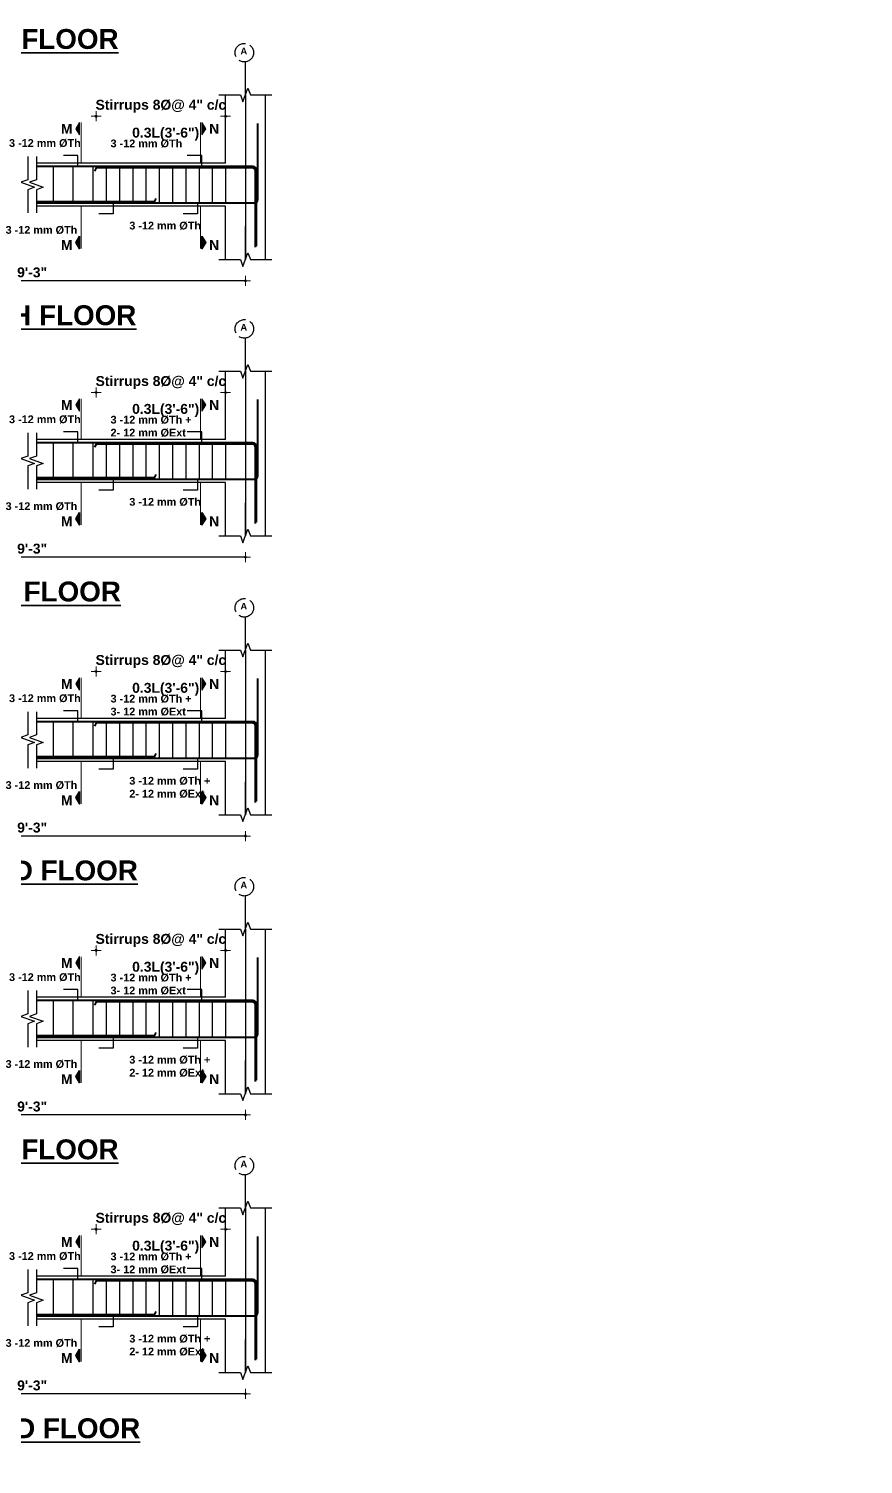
# Model space of a CAD drawing. Header units: inches. Extents: x -12073856 to 12321241, y -1226296 to 1319224.
# Drawn here: x 134777 to 135280, y 48743 to 49609 of the extents above; entities that cross this region are included whole.
import ezdxf
from ezdxf.enums import TextEntityAlignment as Align

# ---------------------------------------------------------------- set-up
doc = ezdxf.new("R2010")
doc.units = ezdxf.units.IN
doc.header["$MEASUREMENT"] = 0
doc.header["$PDMODE"] = 35
doc.linetypes.add('ACAD_ISO02W100', pattern=[15, 12, -3])
for name, color, linetype, lineweight in [('BAR', 5, 'Continuous', 40), ('Dimension', 130, 'Continuous', 9), ('Hatch', 9, 'Continuous', 9), ('HATCH1', 4, 'ACAD_ISO02W100', 13), ('TEXT', 255, 'Continuous', 35), ('Toilet', 7, 'Continuous', 25)]:
    doc.layers.add(name, color=color, linetype=linetype, lineweight=lineweight)
doc.layers.add('STIRRUP', color=10, linetype='Continuous')
doc.styles.add('1.8 str', font='times.ttf', dxfattribs={"width": 0.8, "height": 6})
doc.styles.add('ramon', font='arial.ttf')
doc.styles.add('STYLE1', font='arialbd.ttf')
doc.dimstyles.new('1.4', dxfattribs={"dimscale": 0, "dimtxt": 6, "dimasz": 0.5, "dimexe": 2, "dimexo": 9, "dimgap": 2, "dimtad": 1, "dimdec": 0, "dimlfac": 0.5, "dimzin": 3, "dimdsep": 46, "dimlunit": 4, "dimtxsty": '1.8 str', "dimblk": 'DIM', "dimcen": 3, "dimdle": 3, "dimse1": 1, "dimse2": 1, "dimclrd": 256, "dimclre": 256, "dimclrt": 7, "dimadec": 1, "dimazin": 2, "dimtfac": 1, "dimtdec": 0, "dimtix": 1, "dimtofl": 0, "dimtmove": 2, "dimatfit": 3, "dimldrblk": 'ARROW', "dimfxl": 2, "dimfrac": 2, "dimtolj": 2, "dimtzin": 0, "dimarcsym": 0})
doc.dimstyles.new('S8', dxfattribs={"dimtxt": 7, "dimasz": 2, "dimexe": 6, "dimexo": 18, "dimgap": 1.9375, "dimtad": 1, "dimdec": 1, "dimzin": 3, "dimdsep": 46, "dimlunit": 4, "dimtxsty": 'ramon', "dimblk": 'dot 2', "dimcen": 0.09375, "dimse1": 1, "dimse2": 1, "dimclrd": 1, "dimclre": 1, "dimclrt": 256, "dimadec": 0, "dimazin": 0, "dimtfac": 0.75, "dimtdec": 1, "dimtix": 1, "dimtmove": 1, "dimatfit": 3, "dimldrblk": 'DOT', "dimfxl": 1, "dimtolj": 1, "dimtzin": 0, "dimlwd": 9, "dimlwe": 9, "dimarcsym": 0})

# ---------------------------------------------------------------- blocks, each defined once
blk = doc.blocks.new('dot1')
at = {"layer": 'Hatch'}
h = blk.add_hatch(color=256, dxfattribs=at)
edge = h.paths.add_edge_path()
edge.add_arc((0, 0), 1, 0, 360)
for p, q in [((3, 0), (-3, 0)), ((0, 3), (0, -3))]:
    blk.add_line(p, q, dxfattribs=at)
blk.add_circle((0, 0), 1, dxfattribs=at)
blk = doc.blocks.new('dot 2')
at = {"layer": 'Hatch', "xscale": 0.5, "yscale": 0.5, "zscale": 0.5}
blk.add_blockref('dot1', (0, 0), dxfattribs=at)
blk = doc.blocks.new('*D2656')
at = {"layer": 'Defpoints', "color": 0, "transparency": 16777216}
for p in [(133863.05, 48784.54), (133880.38, 48784.54), (136417.36, 48745.54)]:
    blk.add_point(p, dxfattribs=at)
at = {"layer": 'Toilet', "color": 1, "lineweight": 9, "transparency": 16777216}
blk.add_line((133863.05, 48747.54), (133863.05, 48782.54), dxfattribs=at)
at = {"layer": 'Toilet', "color": 1, "lineweight": 9, "transparency": 16777216, "xscale": 2, "yscale": 2, "zscale": 2}
for p, rotation in [((133863.05, 48784.54), 90), ((133863.05, 48745.54), 270)]:
    blk.add_blockref('dot 2', p, dxfattribs=dict(at, rotation=rotation))
at = {"layer": 'Toilet', "transparency": 16777216, "insert": (133857.53, 48765.04), "char_height": 7, "attachment_point": 5, "rotation": 90, "style": 'ramon'}
blk.add_mtext('\\A1;3\'-3"', dxfattribs=at)
blk = doc.blocks.new('_Dot')
at = {"color": 0, "lineweight": -2}
blk.add_line((-0.5, 0), (-1, 0), dxfattribs=at)
at = {"color": 0, "const_width": 0.5}
blk.add_lwpolyline([(-0.25, 0, 1), (0.25, 0, 1)], format="xyb", close=True, dxfattribs=at)
blk = doc.blocks.new('DIM')
at = {"layer": 'Dimension'}
h = blk.add_hatch(color=256, dxfattribs=at)
h.paths.add_polyline_path([(0, 1.3), (0, 0), (1.3, 0, 0.414214)])
h.paths.add_polyline_path([(1.3, 0), (0, 0), (0, -1.3, 0.414214)])
h.paths.add_polyline_path([(0, 0), (-1.3, 0, 0.414214), (0, -1.3)])
h.paths.add_polyline_path([(0, 1.3, 0.414214), (-1.3, 0), (0, 0)])
for p, q in [((-6, 0), (6, 0)), ((0, 6), (0, -6))]:
    blk.add_line(p, q, dxfattribs=at)
blk.add_circle((0, 0), 1.28, dxfattribs=at)
blk = doc.blocks.new('*D2694')
at = {"layer": 'Defpoints', "color": 0, "ltscale": 10, "transparency": 16777216}
for p in [(134817.87, 48884.33), (134895.87, 48872.36), (134817.87, 48867.79)]:
    blk.add_point(p, dxfattribs=at)
at = {"layer": 'Dimension', "lineweight": -2, "ltscale": 10, "transparency": 16777216}
for p, q in [((134817.37, 48884.33), (134816.87, 48884.33)), ((134896.37, 48884.33), (134896.87, 48884.33))]:
    blk.add_line(p, q, dxfattribs=at)
at = {"layer": 'Dimension', "lineweight": -2, "ltscale": 10, "transparency": 16777216, "xscale": 0.5, "yscale": 0.5, "zscale": 0.5}
blk.add_blockref('DIM', (134817.87, 48884.33), dxfattribs=at)
at = {"layer": 'Dimension', "lineweight": -2, "ltscale": 10, "transparency": 16777216, "xscale": 0.5, "yscale": 0.5, "zscale": 0.5, "rotation": 180}
blk.add_blockref('DIM', (134895.87, 48884.33), dxfattribs=at)
at = {"layer": 'Dimension', "color": 7, "ltscale": 10, "transparency": 16777216, "insert": (134856.87, 48890.36), "char_height": 6, "attachment_point": 5, "style": 'STYLE1'}
blk.add_mtext('\\A2;Stirrups 8%%C@ 4" c/c', dxfattribs=at)
blk = doc.blocks.new('ARROW')
at = {"layer": 'Hatch'}
h = blk.add_hatch(color=256, dxfattribs=at)
h.dxf.hatch_style = 1
h.paths.add_polyline_path([(12191115.8, -1270860.1), (12191485.4, -1270660.1), (12191115.8, -1270660.1)])
for p, q in [((12191115.8, -1270860.1), (12191115.8, -1270060.1)), ((12191015.8, -1270160.1), (12196382.9, -1270160.1)), ((12191485.4, -1270660.1), (12190746.1, -1270660.1)), ((12190746.1, -1270660.1), (12191115.8, -1270860.1)), ((12191485.4, -1270660.1), (12191115.8, -1270860.1))]:
    blk.add_line(p, q, dxfattribs=at)
blk = doc.blocks.new('*D2695')
at = {"layer": 'Defpoints', "color": 0, "ltscale": 10, "transparency": 16777216}
for p in [(134650.65, 48797.83), (134907.87, 48797.83), (134650.65, 48785.02)]:
    blk.add_point(p, dxfattribs=at)
at = {"layer": 'Dimension', "lineweight": -2, "ltscale": 10, "transparency": 16777216}
blk.add_line((134907.37, 48785.02), (134651.15, 48785.02), dxfattribs=at)
at = {"layer": 'Dimension', "lineweight": -2, "ltscale": 10, "transparency": 16777216, "xscale": 0.5, "yscale": 0.5, "zscale": 0.5, "rotation": 180}
blk.add_blockref('DIM', (134650.65, 48785.02), dxfattribs=at)
at = {"layer": 'Dimension', "lineweight": -2, "ltscale": 10, "transparency": 16777216, "xscale": 0.5, "yscale": 0.5, "zscale": 0.5}
blk.add_blockref('DIM', (134907.87, 48785.02), dxfattribs=at)
at = {"layer": 'Dimension', "color": 7, "ltscale": 10, "transparency": 16777216, "insert": (134779.26, 48790.09), "char_height": 6, "attachment_point": 5, "style": 'STYLE1'}
blk.add_mtext('\\A2;9\'-3"', dxfattribs=at)
blk = doc.blocks.new('*D2760')
at = {"layer": 'Defpoints', "color": 0, "ltscale": 10, "transparency": 16777216}
for p in [(134817.87, 49052.62), (134817.87, 49036.08), (134895.87, 49040.65)]:
    blk.add_point(p, dxfattribs=at)
at = {"layer": 'Dimension', "lineweight": -2, "ltscale": 10, "transparency": 16777216}
for p, q in [((134817.37, 49052.62), (134816.87, 49052.62)), ((134896.37, 49052.62), (134896.87, 49052.62))]:
    blk.add_line(p, q, dxfattribs=at)
at = {"layer": 'Dimension', "lineweight": -2, "ltscale": 10, "transparency": 16777216, "xscale": 0.5, "yscale": 0.5, "zscale": 0.5}
blk.add_blockref('DIM', (134817.87, 49052.62), dxfattribs=at)
at = {"layer": 'Dimension', "lineweight": -2, "ltscale": 10, "transparency": 16777216, "xscale": 0.5, "yscale": 0.5, "zscale": 0.5, "rotation": 180}
blk.add_blockref('DIM', (134895.87, 49052.62), dxfattribs=at)
at = {"layer": 'Dimension', "color": 7, "ltscale": 10, "transparency": 16777216, "insert": (134856.87, 49058.65), "char_height": 6, "attachment_point": 5, "style": 'STYLE1'}
blk.add_mtext('\\A2;Stirrups 8%%C@ 4" c/c', dxfattribs=at)
blk = doc.blocks.new('*D2750')
at = {"layer": 'Defpoints', "color": 0, "ltscale": 10, "transparency": 16777216}
for p in [(134650.65, 48966.13), (134907.87, 48966.13), (134650.65, 48953.32)]:
    blk.add_point(p, dxfattribs=at)
at = {"layer": 'Dimension', "lineweight": -2, "ltscale": 10, "transparency": 16777216}
blk.add_line((134907.37, 48953.32), (134651.15, 48953.32), dxfattribs=at)
at = {"layer": 'Dimension', "lineweight": -2, "ltscale": 10, "transparency": 16777216, "xscale": 0.5, "yscale": 0.5, "zscale": 0.5, "rotation": 180}
blk.add_blockref('DIM', (134650.65, 48953.32), dxfattribs=at)
at = {"layer": 'Dimension', "lineweight": -2, "ltscale": 10, "transparency": 16777216, "xscale": 0.5, "yscale": 0.5, "zscale": 0.5}
blk.add_blockref('DIM', (134907.87, 48953.32), dxfattribs=at)
at = {"layer": 'Dimension', "color": 7, "ltscale": 10, "transparency": 16777216, "insert": (134779.26, 48958.38), "char_height": 6, "attachment_point": 5, "style": 'STYLE1'}
blk.add_mtext('\\A2;9\'-3"', dxfattribs=at)
blk = doc.blocks.new('*D2767')
at = {"layer": 'Defpoints', "color": 0, "ltscale": 10, "transparency": 16777216}
for p in [(134817.87, 49220.92), (134895.87, 49208.94), (134817.87, 49204.37)]:
    blk.add_point(p, dxfattribs=at)
at = {"layer": 'Dimension', "lineweight": -2, "ltscale": 10, "transparency": 16777216}
for p, q in [((134817.37, 49220.92), (134816.87, 49220.92)), ((134896.37, 49220.92), (134896.87, 49220.92))]:
    blk.add_line(p, q, dxfattribs=at)
at = {"layer": 'Dimension', "lineweight": -2, "ltscale": 10, "transparency": 16777216, "xscale": 0.5, "yscale": 0.5, "zscale": 0.5}
blk.add_blockref('DIM', (134817.87, 49220.92), dxfattribs=at)
at = {"layer": 'Dimension', "lineweight": -2, "ltscale": 10, "transparency": 16777216, "xscale": 0.5, "yscale": 0.5, "zscale": 0.5, "rotation": 180}
blk.add_blockref('DIM', (134895.87, 49220.92), dxfattribs=at)
at = {"layer": 'Dimension', "color": 7, "ltscale": 10, "transparency": 16777216, "insert": (134856.87, 49226.94), "char_height": 6, "attachment_point": 5, "style": 'STYLE1'}
blk.add_mtext('\\A2;Stirrups 8%%C@ 4" c/c', dxfattribs=at)
blk = doc.blocks.new('*D2768')
at = {"layer": 'Defpoints', "color": 0, "ltscale": 10, "transparency": 16777216}
for p in [(134650.65, 49134.42), (134907.87, 49134.42), (134650.65, 49121.61)]:
    blk.add_point(p, dxfattribs=at)
at = {"layer": 'Dimension', "lineweight": -2, "ltscale": 10, "transparency": 16777216}
blk.add_line((134907.37, 49121.61), (134651.15, 49121.61), dxfattribs=at)
at = {"layer": 'Dimension', "lineweight": -2, "ltscale": 10, "transparency": 16777216, "xscale": 0.5, "yscale": 0.5, "zscale": 0.5, "rotation": 180}
blk.add_blockref('DIM', (134650.65, 49121.61), dxfattribs=at)
at = {"layer": 'Dimension', "lineweight": -2, "ltscale": 10, "transparency": 16777216, "xscale": 0.5, "yscale": 0.5, "zscale": 0.5}
blk.add_blockref('DIM', (134907.87, 49121.61), dxfattribs=at)
at = {"layer": 'Dimension', "color": 7, "ltscale": 10, "transparency": 16777216, "insert": (134779.26, 49126.67), "char_height": 6, "attachment_point": 5, "style": 'STYLE1'}
blk.add_mtext('\\A2;9\'-3"', dxfattribs=at)
blk = doc.blocks.new('*D2778')
at = {"layer": 'Defpoints', "color": 0, "ltscale": 10, "transparency": 16777216}
for p in [(134817.87, 49389.21), (134817.87, 49372.67), (134895.87, 49377.23)]:
    blk.add_point(p, dxfattribs=at)
at = {"layer": 'Dimension', "lineweight": -2, "ltscale": 10, "transparency": 16777216}
for p, q in [((134817.37, 49389.21), (134816.87, 49389.21)), ((134896.37, 49389.21), (134896.87, 49389.21))]:
    blk.add_line(p, q, dxfattribs=at)
at = {"layer": 'Dimension', "lineweight": -2, "ltscale": 10, "transparency": 16777216, "xscale": 0.5, "yscale": 0.5, "zscale": 0.5}
blk.add_blockref('DIM', (134817.87, 49389.21), dxfattribs=at)
at = {"layer": 'Dimension', "lineweight": -2, "ltscale": 10, "transparency": 16777216, "xscale": 0.5, "yscale": 0.5, "zscale": 0.5, "rotation": 180}
blk.add_blockref('DIM', (134895.87, 49389.21), dxfattribs=at)
at = {"layer": 'Dimension', "color": 7, "ltscale": 10, "transparency": 16777216, "insert": (134856.87, 49395.24), "char_height": 6, "attachment_point": 5, "style": 'STYLE1'}
blk.add_mtext('\\A2;Stirrups 8%%C@ 4" c/c', dxfattribs=at)
blk = doc.blocks.new('*D2779')
at = {"layer": 'Defpoints', "color": 0, "ltscale": 10, "transparency": 16777216}
for p in [(134650.65, 49302.71), (134907.87, 49302.71), (134650.65, 49289.9)]:
    blk.add_point(p, dxfattribs=at)
at = {"layer": 'Dimension', "lineweight": -2, "ltscale": 10, "transparency": 16777216}
blk.add_line((134907.37, 49289.9), (134651.15, 49289.9), dxfattribs=at)
at = {"layer": 'Dimension', "lineweight": -2, "ltscale": 10, "transparency": 16777216, "xscale": 0.5, "yscale": 0.5, "zscale": 0.5, "rotation": 180}
blk.add_blockref('DIM', (134650.65, 49289.9), dxfattribs=at)
at = {"layer": 'Dimension', "lineweight": -2, "ltscale": 10, "transparency": 16777216, "xscale": 0.5, "yscale": 0.5, "zscale": 0.5}
blk.add_blockref('DIM', (134907.87, 49289.9), dxfattribs=at)
at = {"layer": 'Dimension', "color": 7, "ltscale": 10, "transparency": 16777216, "insert": (134779.26, 49294.97), "char_height": 6, "attachment_point": 5, "style": 'STYLE1'}
blk.add_mtext('\\A2;9\'-3"', dxfattribs=at)
blk = doc.blocks.new('*D2789')
at = {"layer": 'Defpoints', "color": 0, "ltscale": 10, "transparency": 16777216}
for p in [(134817.87, 49555.9), (134817.87, 49539.36), (134895.87, 49543.93)]:
    blk.add_point(p, dxfattribs=at)
at = {"layer": 'Dimension', "lineweight": -2, "ltscale": 10, "transparency": 16777216}
for p, q in [((134817.37, 49555.9), (134816.87, 49555.9)), ((134896.37, 49555.9), (134896.87, 49555.9))]:
    blk.add_line(p, q, dxfattribs=at)
at = {"layer": 'Dimension', "lineweight": -2, "ltscale": 10, "transparency": 16777216, "xscale": 0.5, "yscale": 0.5, "zscale": 0.5}
blk.add_blockref('DIM', (134817.87, 49555.9), dxfattribs=at)
at = {"layer": 'Dimension', "lineweight": -2, "ltscale": 10, "transparency": 16777216, "xscale": 0.5, "yscale": 0.5, "zscale": 0.5, "rotation": 180}
blk.add_blockref('DIM', (134895.87, 49555.9), dxfattribs=at)
at = {"layer": 'Dimension', "color": 7, "ltscale": 10, "transparency": 16777216, "insert": (134856.87, 49561.93), "char_height": 6, "attachment_point": 5, "style": 'STYLE1'}
blk.add_mtext('\\A2;Stirrups 8%%C@ 4" c/c', dxfattribs=at)
blk = doc.blocks.new('*D2790')
at = {"layer": 'Defpoints', "color": 0, "ltscale": 10, "transparency": 16777216}
for p in [(134650.65, 49469.41), (134907.87, 49469.41), (134650.65, 49456.59)]:
    blk.add_point(p, dxfattribs=at)
at = {"layer": 'Dimension', "lineweight": -2, "ltscale": 10, "transparency": 16777216}
blk.add_line((134907.37, 49456.59), (134651.15, 49456.59), dxfattribs=at)
at = {"layer": 'Dimension', "lineweight": -2, "ltscale": 10, "transparency": 16777216, "xscale": 0.5, "yscale": 0.5, "zscale": 0.5, "rotation": 180}
blk.add_blockref('DIM', (134650.65, 49456.59), dxfattribs=at)
at = {"layer": 'Dimension', "lineweight": -2, "ltscale": 10, "transparency": 16777216, "xscale": 0.5, "yscale": 0.5, "zscale": 0.5}
blk.add_blockref('DIM', (134907.87, 49456.59), dxfattribs=at)
at = {"layer": 'Dimension', "color": 7, "ltscale": 10, "transparency": 16777216, "insert": (134779.26, 49461.66), "char_height": 6, "attachment_point": 5, "style": 'STYLE1'}
blk.add_mtext('\\A2;9\'-3"', dxfattribs=at)

msp = doc.modelspace()

# ---------------------------------------------------------------- hatches: boundary and pattern name
at = {"layer": 'TEXT', "ltscale": 10}
for points in [[(134807.88, 49552.14), (134807.88, 49544.64), (134805.57, 49548.39)], [(134881.67, 49552.14), (134881.67, 49544.64), (134883.98, 49548.39)], [(134807.88, 49476), (134807.88, 49483.51), (134805.57, 49479.76)], [(134881.67, 49476), (134881.67, 49483.51), (134883.98, 49479.76)], [(134807.88, 49385.45), (134807.88, 49377.95), (134805.57, 49381.7)], [(134881.67, 49385.45), (134881.67, 49377.95), (134883.98, 49381.7)], [(134807.88, 49309.31), (134807.88, 49316.81), (134805.57, 49313.06)], [(134881.67, 49309.31), (134881.67, 49316.81), (134883.98, 49313.06)], [(134807.88, 49217.16), (134807.88, 49209.66), (134805.57, 49213.41)], [(134881.67, 49217.16), (134881.67, 49209.66), (134883.98, 49213.41)], [(134807.88, 49141.02), (134807.88, 49148.52), (134805.57, 49144.77)], [(134881.67, 49141.02), (134881.67, 49148.52), (134883.98, 49144.77)], [(134807.88, 49048.87), (134807.88, 49041.36), (134805.57, 49045.12)], [(134881.67, 49048.87), (134881.67, 49041.36), (134883.98, 49045.12)], [(134807.88, 48972.73), (134807.88, 48980.23), (134805.57, 48976.48)], [(134881.67, 48972.73), (134881.67, 48980.23), (134883.98, 48976.48)], [(134807.88, 48880.57), (134807.88, 48873.07), (134805.57, 48876.82)], [(134881.67, 48880.57), (134881.67, 48873.07), (134883.98, 48876.82)], [(134807.88, 48804.43), (134807.88, 48811.94), (134805.57, 48808.19)], [(134881.67, 48804.43), (134881.67, 48811.94), (134883.98, 48808.19)]]:
    msp.add_hatch(color=256, dxfattribs=at).paths.add_polyline_path(points)

# ---------------------------------------------------------------- linework, layer by layer
for p, q in [((134907.87, 49568.76), (134907.87, 49588.71)), ((134907.87, 49568.76), (134907.87, 49469.41)), ((134907.87, 49469.41), (134907.87, 49489.36)), ((134907.87, 49402.07), (134907.87, 49422.02)), ((134907.87, 49402.07), (134907.87, 49302.71)), ((134907.87, 49302.71), (134907.87, 49322.66)), ((134907.87, 49233.78), (134907.87, 49253.73)), ((134907.87, 49233.78), (134907.87, 49134.42)), ((134907.87, 49134.42), (134907.87, 49154.37)), ((134907.87, 49065.48), (134907.87, 49085.44)), ((134907.87, 49065.48), (134907.87, 48966.13)), ((134907.87, 48966.13), (134907.87, 48986.08)), ((134907.87, 48897.19), (134907.87, 48917.14)), ((134907.87, 48897.19), (134907.87, 48797.83)), ((134907.87, 48797.83), (134907.87, 48817.79))]:
    msp.add_line(p, q)
at = {"ltscale": 10}
for p, q in [((134895.87, 49527.6), (134895.87, 49568.76)), ((134919.87, 49501.6), (134919.87, 49568.76)), ((134895.87, 49527.6), (134781.87, 49527.6)), ((134895.87, 49501.6), (134781.87, 49501.6)), ((134895.87, 49469.41), (134895.87, 49501.6)), ((134919.87, 49469.41), (134919.87, 49501.6)), ((134895.87, 49360.9), (134895.87, 49402.07)), ((134919.87, 49334.9), (134919.87, 49402.07)), ((134895.87, 49360.9), (134781.87, 49360.9)), ((134895.87, 49334.9), (134781.87, 49334.9)), ((134895.87, 49302.71), (134895.87, 49334.9)), ((134919.87, 49302.71), (134919.87, 49334.9)), ((134895.87, 49192.61), (134895.87, 49233.78)), ((134919.87, 49166.61), (134919.87, 49233.78)), ((134895.87, 49192.61), (134781.87, 49192.61)), ((134895.87, 49166.61), (134781.87, 49166.61)), ((134895.87, 49134.42), (134895.87, 49166.61)), ((134919.87, 49134.42), (134919.87, 49166.61)), ((134895.87, 49024.32), (134895.87, 49065.48)), ((134919.87, 48998.32), (134919.87, 49065.48)), ((134895.87, 49024.32), (134781.87, 49024.32)), ((134895.87, 48998.32), (134781.87, 48998.32)), ((134895.87, 48966.13), (134895.87, 48998.32)), ((134919.87, 48966.13), (134919.87, 48998.32)), ((134895.87, 48856.03), (134895.87, 48897.19)), ((134919.87, 48830.03), (134919.87, 48897.19)), ((134895.87, 48856.03), (134781.87, 48856.03)), ((134895.87, 48830.03), (134781.87, 48830.03)), ((134895.87, 48797.83), (134895.87, 48830.03)), ((134919.87, 48797.83), (134919.87, 48830.03))]:
    msp.add_line(p, q, dxfattribs=at)
at = {"linetype": 'Continuous', "ltscale": 10}
for points in [[(134891.87, 49568.76), (134904.87, 49568.76), (134906.37, 49564.64), (134909.37, 49572.88), (134910.87, 49568.76), (134923.87, 49568.76)], [(134776.65, 49531.6), (134776.65, 49517.6), (134772.53, 49516.1), (134780.77, 49513.1), (134776.65, 49511.6), (134776.65, 49497.6)], [(134781.87, 49531.6), (134781.87, 49517.6), (134777.75, 49516.1), (134785.99, 49513.1), (134781.87, 49511.6), (134781.87, 49497.6)], [(134891.87, 49469.41), (134904.87, 49469.41), (134906.37, 49465.28), (134909.37, 49473.53), (134910.87, 49469.41), (134923.87, 49469.41)], [(134891.87, 49402.07), (134904.87, 49402.07), (134906.37, 49397.95), (134909.37, 49406.19), (134910.87, 49402.07), (134923.87, 49402.07)], [(134776.65, 49364.9), (134776.65, 49350.9), (134772.53, 49349.4), (134780.77, 49346.4), (134776.65, 49344.9), (134776.65, 49330.9)], [(134781.87, 49364.9), (134781.87, 49350.9), (134777.75, 49349.4), (134785.99, 49346.4), (134781.87, 49344.9), (134781.87, 49330.9)], [(134891.87, 49302.71), (134904.87, 49302.71), (134906.37, 49298.59), (134909.37, 49306.83), (134910.87, 49302.71), (134923.87, 49302.71)], [(134891.87, 49233.78), (134904.87, 49233.78), (134906.37, 49229.66), (134909.37, 49237.9), (134910.87, 49233.78), (134923.87, 49233.78)], [(134776.65, 49196.61), (134776.65, 49182.61), (134772.53, 49181.11), (134780.77, 49178.11), (134776.65, 49176.61), (134776.65, 49162.61)], [(134781.87, 49196.61), (134781.87, 49182.61), (134777.75, 49181.11), (134785.99, 49178.11), (134781.87, 49176.61), (134781.87, 49162.61)], [(134891.87, 49134.42), (134904.87, 49134.42), (134906.37, 49130.3), (134909.37, 49138.54), (134910.87, 49134.42), (134923.87, 49134.42)], [(134891.87, 49065.48), (134904.87, 49065.48), (134906.37, 49061.36), (134909.37, 49069.61), (134910.87, 49065.48), (134923.87, 49065.48)], [(134776.65, 49028.32), (134776.65, 49014.32), (134772.53, 49012.82), (134780.77, 49009.82), (134776.65, 49008.32), (134776.65, 48994.32)], [(134781.87, 49028.32), (134781.87, 49014.32), (134777.75, 49012.82), (134785.99, 49009.82), (134781.87, 49008.32), (134781.87, 48994.32)], [(134891.87, 48966.13), (134904.87, 48966.13), (134906.37, 48962.01), (134909.37, 48970.25), (134910.87, 48966.13), (134923.87, 48966.13)], [(134891.87, 48897.19), (134904.87, 48897.19), (134906.37, 48893.07), (134909.37, 48901.31), (134910.87, 48897.19), (134923.87, 48897.19)], [(134776.65, 48860.03), (134776.65, 48846.03), (134772.53, 48844.53), (134780.77, 48841.53), (134776.65, 48840.03), (134776.65, 48826.03)], [(134781.87, 48860.03), (134781.87, 48846.03), (134777.75, 48844.53), (134785.99, 48841.53), (134781.87, 48840.03), (134781.87, 48826.03)], [(134891.87, 48797.83), (134904.87, 48797.83), (134906.37, 48793.71), (134909.37, 48801.96), (134910.87, 48797.83), (134923.87, 48797.83)]]:
    msp.add_lwpolyline(points, dxfattribs=at)
at = {"layer": 'BAR', "ltscale": 10}
for points in [[(134895.87, 49503.6), (134913.35, 49503.6, 0.414214), (134915.37, 49505.61), (134915.37, 49551.6)], [(134914.62, 49477.6), (134914.62, 49523.58, 0.414214), (134912.6, 49525.6), (134895.87, 49525.6)], [(134913.87, 49476.85), (134913.87, 49522.83, 0.414214), (134911.85, 49524.85), (134895.87, 49524.85)], [(134895.87, 49336.9), (134913.35, 49336.9, 0.414214), (134915.37, 49338.92), (134915.37, 49384.9)], [(134914.62, 49310.9), (134914.62, 49356.89, 0.414214), (134912.6, 49358.9), (134895.87, 49358.9)], [(134913.87, 49310.15), (134913.87, 49356.14, 0.414214), (134911.85, 49358.15), (134895.87, 49358.15)], [(134895.87, 49168.61), (134913.35, 49168.61, 0.414214), (134915.37, 49170.63), (134915.37, 49216.61)], [(134914.62, 49142.61), (134914.62, 49188.6, 0.414214), (134912.6, 49190.61), (134895.87, 49190.61)], [(134913.87, 49141.86), (134913.87, 49187.85, 0.414214), (134911.85, 49189.86), (134895.87, 49189.86)], [(134895.87, 49000.32), (134913.35, 49000.32, 0.414214), (134915.37, 49002.33), (134915.37, 49048.32)], [(134914.62, 48974.32), (134914.62, 49020.3, 0.414214), (134912.6, 49022.32), (134895.87, 49022.32)], [(134913.87, 48973.57), (134913.87, 49019.55, 0.414214), (134911.85, 49021.57), (134895.87, 49021.57)], [(134895.87, 48832.03), (134913.35, 48832.03, 0.414214), (134915.37, 48834.04), (134915.37, 48880.03)], [(134914.62, 48806.03), (134914.62, 48852.01, 0.414214), (134912.6, 48854.03), (134895.87, 48854.03)], [(134913.87, 48805.28), (134913.87, 48851.26, 0.414214), (134911.85, 48853.28), (134895.87, 48853.28)]]:
    msp.add_lwpolyline(points, format="xyb", dxfattribs=at)
for points in [[(134907.87, 49525.6), (134781.87, 49525.6)], [(134907.87, 49524.85), (134817.87, 49524.85), (134816.91, 49522.85)], [(134853.82, 49506.35), (134852.87, 49504.35), (134781.87, 49504.35)], [(134781.87, 49503.6), (134907.87, 49503.6)], [(134907.87, 49358.9), (134781.87, 49358.9)], [(134907.87, 49358.15), (134817.87, 49358.15), (134816.91, 49356.15)], [(134853.82, 49339.65), (134852.87, 49337.65), (134781.87, 49337.65)], [(134781.87, 49336.9), (134907.87, 49336.9)], [(134907.87, 49190.61), (134781.87, 49190.61)], [(134907.87, 49189.86), (134817.87, 49189.86), (134816.91, 49187.86)], [(134853.82, 49171.36), (134852.87, 49169.36), (134781.87, 49169.36)], [(134781.87, 49168.61), (134907.87, 49168.61)], [(134907.87, 49022.32), (134781.87, 49022.32)], [(134907.87, 49021.57), (134817.87, 49021.57), (134816.91, 49019.57)], [(134853.82, 49003.07), (134852.87, 49001.07), (134781.87, 49001.07)], [(134781.87, 49000.32), (134907.87, 49000.32)], [(134907.87, 48854.03), (134781.87, 48854.03)], [(134907.87, 48853.28), (134817.87, 48853.28), (134816.91, 48851.28)], [(134853.82, 48834.78), (134852.87, 48832.78), (134781.87, 48832.78)], [(134781.87, 48832.03), (134907.87, 48832.03)]]:
    msp.add_lwpolyline(points, dxfattribs=at)
at = {"layer": 'Dimension', "ltscale": 10}
for p, q in [((134808.74, 49527.6), (134808.74, 49552.09)), ((134880.81, 49527.6), (134880.81, 49552.09)), ((134808.74, 49476.05), (134808.74, 49501.6)), ((134880.81, 49476.05), (134880.81, 49501.6)), ((134808.74, 49360.9), (134808.74, 49385.4)), ((134880.81, 49360.9), (134880.81, 49385.4)), ((134808.74, 49309.36), (134808.74, 49334.9)), ((134880.81, 49309.36), (134880.81, 49334.9)), ((134808.74, 49192.61), (134808.74, 49217.11)), ((134880.81, 49192.61), (134880.81, 49217.11)), ((134808.74, 49141.07), (134808.74, 49166.61)), ((134880.81, 49141.07), (134880.81, 49166.61)), ((134808.74, 49024.32), (134808.74, 49048.82)), ((134880.81, 49024.32), (134880.81, 49048.82)), ((134808.74, 48972.78), (134808.74, 48998.32)), ((134880.81, 48972.78), (134880.81, 48998.32)), ((134808.74, 48856.03), (134808.74, 48880.52)), ((134880.81, 48856.03), (134880.81, 48880.52)), ((134808.74, 48804.48), (134808.74, 48830.03)), ((134880.81, 48804.48), (134880.81, 48830.03))]:
    msp.add_line(p, q, dxfattribs=at)
for points in [[(134807.88, 49544.64), (134807.88, 49552.14), (134805.57, 49548.39), (134807.88, 49544.64)], [(134881.67, 49544.64), (134881.67, 49552.14), (134883.98, 49548.39), (134881.67, 49544.64)], [(134807.88, 49377.95), (134807.88, 49385.45), (134805.57, 49381.7), (134807.88, 49377.95)], [(134881.67, 49377.95), (134881.67, 49385.45), (134883.98, 49381.7), (134881.67, 49377.95)], [(134807.88, 49209.66), (134807.88, 49217.16), (134805.57, 49213.41), (134807.88, 49209.66)], [(134881.67, 49209.66), (134881.67, 49217.16), (134883.98, 49213.41), (134881.67, 49209.66)], [(134807.88, 49041.36), (134807.88, 49048.87), (134805.57, 49045.12), (134807.88, 49041.36)], [(134881.67, 49041.36), (134881.67, 49048.87), (134883.98, 49045.12), (134881.67, 49041.36)], [(134807.88, 48873.07), (134807.88, 48880.57), (134805.57, 48876.82), (134807.88, 48873.07)], [(134881.67, 48873.07), (134881.67, 48880.57), (134883.98, 48876.82), (134881.67, 48873.07)]]:
    msp.add_lwpolyline(points, dxfattribs=at)
at = {"layer": 'HATCH1', "lineweight": 25}
for centre in [(134907.19, 49594.29), (134907.19, 49427.6), (134907.19, 49259.3), (134907.19, 49091.01), (134907.19, 48922.72)]:
    msp.add_circle(centre, 5.6, dxfattribs=at)
at = {"layer": 'STIRRUP'}
for p, q in [((134791.87, 49526), (134791.87, 49503.2)), ((134803.87, 49526), (134803.87, 49503.2)), ((134815.87, 49526), (134815.87, 49503.2)), ((134823.87, 49526), (134823.87, 49503.2)), ((134831.87, 49526), (134831.87, 49503.2)), ((134839.87, 49526), (134839.87, 49503.2)), ((134847.87, 49526), (134847.87, 49503.2)), ((134855.87, 49526), (134855.87, 49503.2)), ((134863.87, 49526), (134863.87, 49503.2)), ((134871.87, 49526), (134871.87, 49503.2)), ((134879.87, 49526), (134879.87, 49503.2)), ((134887.87, 49526), (134887.87, 49503.2)), ((134895.87, 49526), (134895.87, 49503.2)), ((134791.87, 49359.3), (134791.87, 49336.5)), ((134803.87, 49359.3), (134803.87, 49336.5)), ((134815.87, 49359.3), (134815.87, 49336.5)), ((134823.87, 49359.3), (134823.87, 49336.5)), ((134831.87, 49359.3), (134831.87, 49336.5)), ((134839.87, 49359.3), (134839.87, 49336.5)), ((134847.87, 49359.3), (134847.87, 49336.5)), ((134855.87, 49359.3), (134855.87, 49336.5)), ((134863.87, 49359.3), (134863.87, 49336.5)), ((134871.87, 49359.3), (134871.87, 49336.5)), ((134879.87, 49359.3), (134879.87, 49336.5)), ((134887.87, 49359.3), (134887.87, 49336.5)), ((134895.87, 49359.3), (134895.87, 49336.5)), ((134791.87, 49191.01), (134791.87, 49168.21)), ((134803.87, 49191.01), (134803.87, 49168.21)), ((134815.87, 49191.01), (134815.87, 49168.21)), ((134823.87, 49191.01), (134823.87, 49168.21)), ((134831.87, 49191.01), (134831.87, 49168.21)), ((134839.87, 49191.01), (134839.87, 49168.21)), ((134847.87, 49191.01), (134847.87, 49168.21)), ((134855.87, 49191.01), (134855.87, 49168.21)), ((134863.87, 49191.01), (134863.87, 49168.21)), ((134871.87, 49191.01), (134871.87, 49168.21)), ((134879.87, 49191.01), (134879.87, 49168.21)), ((134887.87, 49191.01), (134887.87, 49168.21)), ((134895.87, 49191.01), (134895.87, 49168.21)), ((134791.87, 49022.72), (134791.87, 48999.92)), ((134803.87, 49022.72), (134803.87, 48999.92)), ((134815.87, 49022.72), (134815.87, 48999.92)), ((134823.87, 49022.72), (134823.87, 48999.92)), ((134831.87, 49022.72), (134831.87, 48999.92)), ((134839.87, 49022.72), (134839.87, 48999.92)), ((134847.87, 49022.72), (134847.87, 48999.92)), ((134855.87, 49022.72), (134855.87, 48999.92)), ((134863.87, 49022.72), (134863.87, 48999.92)), ((134871.87, 49022.72), (134871.87, 48999.92)), ((134879.87, 49022.72), (134879.87, 48999.92)), ((134887.87, 49022.72), (134887.87, 48999.92)), ((134895.87, 49022.72), (134895.87, 48999.92)), ((134791.87, 48854.43), (134791.87, 48831.63)), ((134803.87, 48854.43), (134803.87, 48831.63)), ((134815.87, 48854.43), (134815.87, 48831.63)), ((134823.87, 48854.43), (134823.87, 48831.63)), ((134831.87, 48854.43), (134831.87, 48831.63)), ((134839.87, 48854.43), (134839.87, 48831.63)), ((134847.87, 48854.43), (134847.87, 48831.63)), ((134855.87, 48854.43), (134855.87, 48831.63)), ((134863.87, 48854.43), (134863.87, 48831.63)), ((134871.87, 48854.43), (134871.87, 48831.63)), ((134879.87, 48854.43), (134879.87, 48831.63)), ((134887.87, 48854.43), (134887.87, 48831.63)), ((134895.87, 48854.43), (134895.87, 48831.63))]:
    msp.add_line(p, q, dxfattribs=at)
at = {"layer": 'TEXT', "ltscale": 10}
for points in [[(134807.88, 49483.51), (134807.88, 49476), (134805.57, 49479.76), (134807.88, 49483.51)], [(134881.67, 49483.51), (134881.67, 49476), (134883.98, 49479.76), (134881.67, 49483.51)], [(134807.88, 49316.81), (134807.88, 49309.31), (134805.57, 49313.06), (134807.88, 49316.81)], [(134881.67, 49316.81), (134881.67, 49309.31), (134883.98, 49313.06), (134881.67, 49316.81)], [(134807.88, 49148.52), (134807.88, 49141.02), (134805.57, 49144.77), (134807.88, 49148.52)], [(134881.67, 49148.52), (134881.67, 49141.02), (134883.98, 49144.77), (134881.67, 49148.52)], [(134807.88, 48980.23), (134807.88, 48972.73), (134805.57, 48976.48), (134807.88, 48980.23)], [(134881.67, 48980.23), (134881.67, 48972.73), (134883.98, 48976.48), (134881.67, 48980.23)], [(134807.88, 48811.94), (134807.88, 48804.43), (134805.57, 48808.19), (134807.88, 48811.94)], [(134881.67, 48811.94), (134881.67, 48804.43), (134883.98, 48808.19), (134881.67, 48811.94)]]:
    msp.add_lwpolyline(points, dxfattribs=at)

# ---------------------------------------------------------------- texts
at = {"layer": 'HATCH1', "lineweight": 25, "style": 'STYLE1'}
for p in [(134904.87, 49593.3), (134904.87, 49426.61), (134904.87, 49258.31), (134904.87, 49090.02), (134904.87, 48921.73)]:
    msp.add_text('A', height=4, dxfattribs=at).set_placement(p)
at = {"layer": 'TEXT', "style": 'STYLE1'}
for s, p in [('%%UROOF FLOOR', (134775.52, 49602.54)), ('%%UFOURTH FLOOR', (134775.52, 49435.85)), ('%%UTHIRD FLOOR', (134775.52, 49269.16)), ('%%USECOND FLOOR', (134775.52, 49100.87)), ('%%UFIRST FLOOR', (134775.52, 48932.57)), ('%%UGROUND FLOOR', (134775.52, 48764.28))]:
    msp.add_text(s, height=12, dxfattribs=at).set_placement(p, align=Align.MIDDLE_CENTER)
at = {"layer": 'TEXT', "ltscale": 10, "style": 'STYLE1'}
for s, height, p in [('M', 6, (134796.61, 49545.31)), ('N', 6, (134885.97, 49545.31)), ('3 -12 mm %%CTh ', 4.68, (134765.33, 49537.42)), ('3 -12 mm %%CTh ', 4.68, (134763.25, 49485)), ('M', 6, (134796.61, 49475.18)), ('N', 6, (134885.97, 49475.18)), ('M', 6, (134796.61, 49378.61)), ('N', 6, (134885.97, 49378.61)), ('3 -12 mm %%CTh ', 4.68, (134765.33, 49370.73)), ('3 -12 mm %%CTh ', 4.68, (134763.25, 49318.31)), ('M', 6, (134796.61, 49308.49)), ('N', 6, (134885.97, 49308.49)), ('M', 6, (134796.61, 49210.32)), ('N', 6, (134885.97, 49210.32)), ('3 -12 mm %%CTh ', 4.68, (134765.33, 49202.43)), ('3 -12 mm %%CTh ', 4.68, (134763.25, 49150.02)), ('M', 6, (134796.61, 49140.19)), ('N', 6, (134885.97, 49140.19)), ('M', 6, (134796.61, 49042.03)), ('N', 6, (134885.97, 49042.03)), ('3 -12 mm %%CTh ', 4.68, (134765.33, 49034.14)), ('3 -12 mm %%CTh ', 4.68, (134763.25, 48981.73)), ('M', 6, (134796.61, 48971.9)), ('N', 6, (134885.97, 48971.9)), ('M', 6, (134796.61, 48873.73)), ('N', 6, (134885.97, 48873.73)), ('3 -12 mm %%CTh ', 4.68, (134765.33, 48865.85)), ('3 -12 mm %%CTh ', 4.68, (134763.25, 48813.43)), ('M', 6, (134796.61, 48803.61)), ('N', 6, (134885.97, 48803.61))]:
    msp.add_text(s, height=height, dxfattribs=at).set_placement(p)
at = {"layer": 'TEXT', "style": 'STYLE1'}
for p in [(134839.56, 49543.02), (134839.56, 49376.33), (134839.56, 49208.03), (134839.56, 49039.74), (134839.56, 48871.45)]:
    msp.add_text('0.3L(3\'-6")', height=6, dxfattribs=at).set_placement(p)
at = {"layer": 'TEXT', "ltscale": 10, "char_height": 4.68, "attachment_point": 1, "style": 'STYLE1'}
for s, width, insert in [('3 -12 mm %%CTh ', 51.4226, (134826.53, 49541.85)), ('3 -12 mm %%CTh ', 52.0465, (134837.84, 49492.28)), ('3 -12 mm %%CTh + 2- 12 mm %%CExt', 51.4226, (134826.53, 49375.16)), ('3 -12 mm %%CTh', 52.0465, (134837.84, 49325.59)), ('3 -12 mm %%CTh + 3- 12 mm %%CExt', 51.4226, (134826.53, 49206.86)), ('3 -12 mm %%CTh + 2- 12 mm %%CExt', 52.0465, (134837.84, 49157.29)), ('3 -12 mm %%CTh + 3- 12 mm %%CExt', 51.4226, (134826.53, 49038.57)), ('3 -12 mm %%CTh + 2- 12 mm %%CExt', 52.0465, (134837.84, 48989)), ('3 -12 mm %%CTh + 3- 12 mm %%CExt', 51.4226, (134826.53, 48870.28)), ('3 -12 mm %%CTh + 2- 12 mm %%CExt', 52.0465, (134837.84, 48820.71))]:
    msp.add_mtext_dynamic_manual_height_columns(s, width=width, gutter_width=1, heights=[0], dxfattribs=dict(at, insert=insert))

# ---------------------------------------------------------------- dimensions: what is measured, and where the dimension line sits
at = {"layer": 'Dimension', "ltscale": 10}
for base, p1, p2, text, picture, middle in [((134817.87, 49555.9), (134895.87, 49543.93), (134817.87, 49539.36), 'Stirrups 8%%C@ 4" c/c', '*D2789', (134856.87, 49561.93)), ((134650.65, 49456.59), (134907.87, 49469.41), (134650.65, 49469.41), '9\'-3"', '*D2790', (134779.26, 49461.66)), ((134817.87, 49389.21), (134895.87, 49377.23), (134817.87, 49372.67), 'Stirrups 8%%C@ 4" c/c', '*D2778', (134856.87, 49395.24)), ((134650.65, 49289.9), (134907.87, 49302.71), (134650.65, 49302.71), '9\'-3"', '*D2779', (134779.26, 49294.97)), ((134817.87, 49220.92), (134895.87, 49208.94), (134817.87, 49204.37), 'Stirrups 8%%C@ 4" c/c', '*D2767', (134856.87, 49226.94)), ((134650.65, 49121.61), (134907.87, 49134.42), (134650.65, 49134.42), '9\'-3"', '*D2768', (134779.26, 49126.67)), ((134817.87, 49052.62), (134895.87, 49040.65), (134817.87, 49036.08), 'Stirrups 8%%C@ 4" c/c', '*D2760', (134856.87, 49058.65)), ((134650.65, 48953.32), (134907.87, 48966.13), (134650.65, 48966.13), '9\'-3"', '*D2750', (134779.26, 48958.38)), ((134817.87, 48884.33), (134895.87, 48872.36), (134817.87, 48867.79), 'Stirrups 8%%C@ 4" c/c', '*D2694', (134856.87, 48890.36)), ((134650.65, 48785.02), (134907.87, 48797.83), (134650.65, 48797.83), '9\'-3"', '*D2695', (134779.26, 48790.09))]:
    dim = msp.add_linear_dim(base=base, p1=p1, p2=p2, angle=180, text=text, dimstyle='1.4', override={"dimscale": 1, "dimtxsty": 'STYLE1'}, dxfattribs=at)
    dim.commit()
    dim.dimension.update_dxf_attribs({"geometry": picture, "text_midpoint": middle})
at = {"layer": 'Toilet'}
dim = msp.add_linear_dim(base=(133863.05, 48784.54), p1=(136417.36, 48745.54), p2=(133880.38, 48784.54), angle=90, dimstyle='S8', override={"dimfxl": 2, "dimfxlon": 1, "dimarcsym": 1}, dxfattribs=at)
dim.commit()
dim.dimension.update_dxf_attribs({"geometry": '*D2656', "text_midpoint": (133857.53, 48765.04)})

# ---------------------------------------------------------------- leaders
at = {"layer": 'Dimension', "ltscale": 10}
for points in [[(134806.83, 49526), (134806.83, 49532.21), (134798.11, 49532.21)], [(134881.51, 49526), (134881.51, 49532.21), (134872.79, 49532.21)], [(134828.11, 49503.2), (134828.11, 49496.99), (134819.39, 49496.99)], [(134879.03, 49503.2), (134879.03, 49496.99), (134870.31, 49496.99)], [(134806.83, 49359.3), (134806.83, 49365.51), (134798.11, 49365.51)], [(134881.51, 49359.3), (134881.51, 49365.51), (134872.79, 49365.51)], [(134828.11, 49336.5), (134828.11, 49330.3), (134819.39, 49330.3)], [(134879.03, 49336.5), (134879.03, 49330.3), (134870.31, 49330.3)], [(134806.83, 49191.01), (134806.83, 49197.22), (134798.11, 49197.22)], [(134881.51, 49191.01), (134881.51, 49197.22), (134872.79, 49197.22)], [(134828.11, 49168.21), (134828.11, 49162), (134819.39, 49162)], [(134879.03, 49168.21), (134879.03, 49162), (134870.31, 49162)], [(134806.83, 49022.72), (134806.83, 49028.93), (134798.11, 49028.93)], [(134881.51, 49022.72), (134881.51, 49028.93), (134872.79, 49028.93)], [(134828.11, 48999.92), (134828.11, 48993.71), (134819.39, 48993.71)], [(134879.03, 48999.92), (134879.03, 48993.71), (134870.31, 48993.71)], [(134806.83, 48854.43), (134806.83, 48860.63), (134798.11, 48860.63)], [(134881.51, 48854.43), (134881.51, 48860.63), (134872.79, 48860.63)], [(134828.11, 48831.63), (134828.11, 48825.42), (134819.39, 48825.42)], [(134879.03, 48831.63), (134879.03, 48825.42), (134870.31, 48825.42)]]:
    msp.add_leader(points, dimstyle='1.4', override={"dimscale": 1, "dimtxsty": 'STYLE1'}, dxfattribs=at)

doc.saveas('drawing.dxf')
